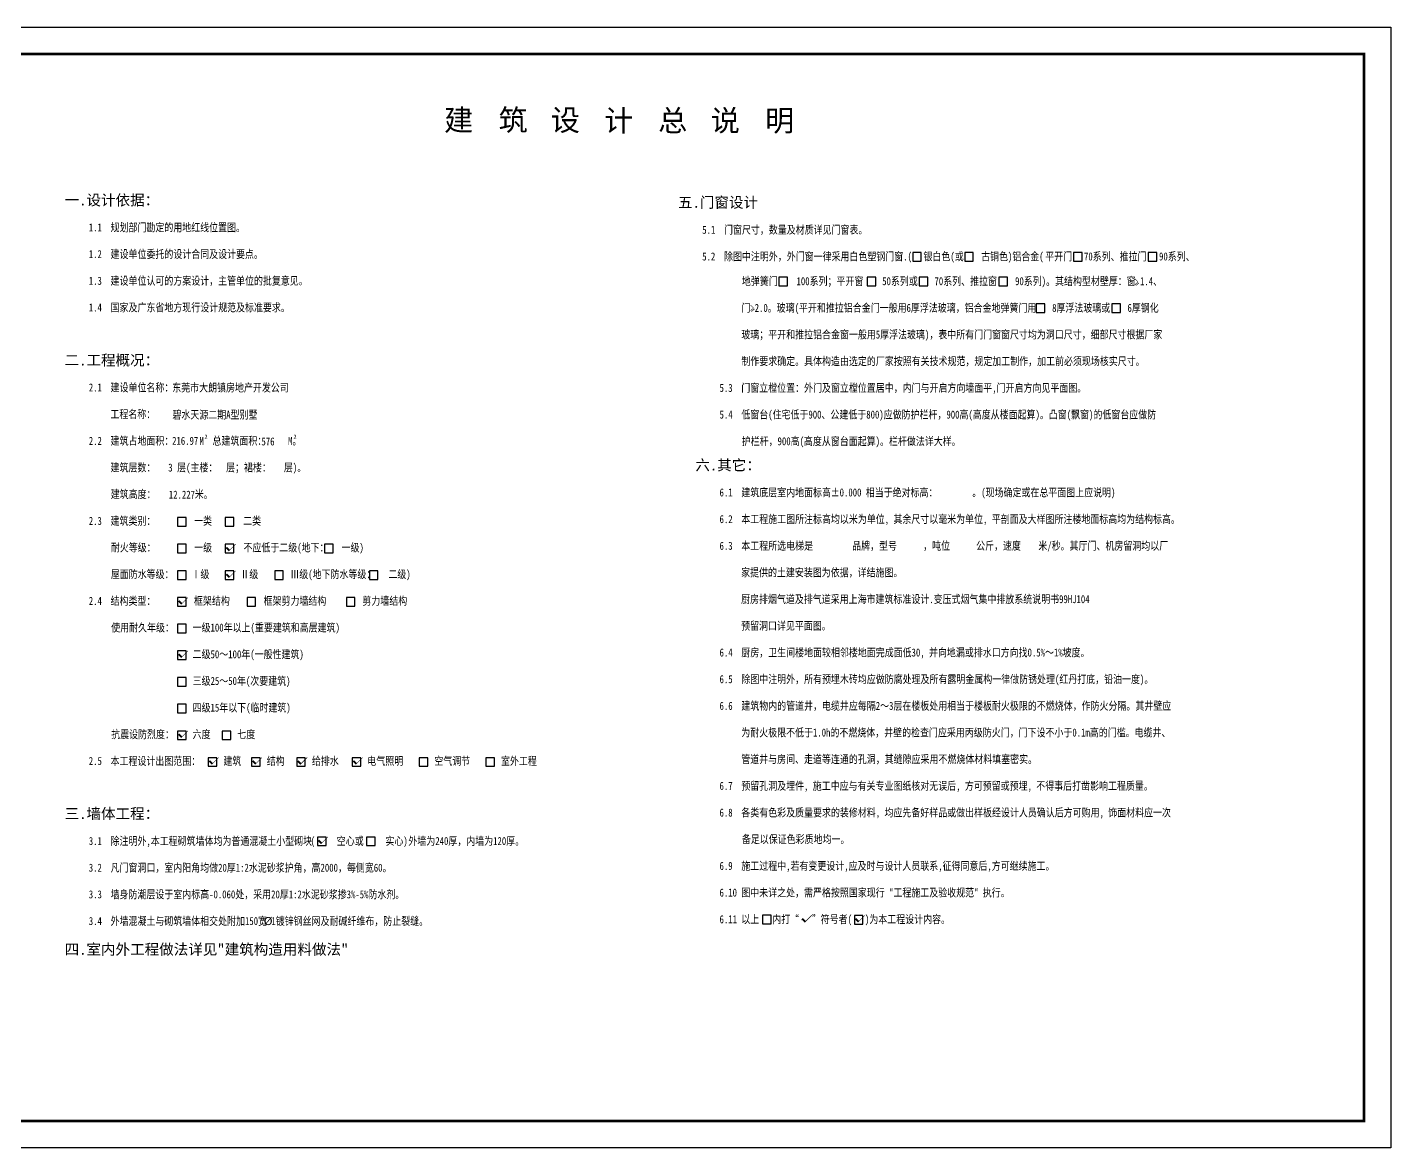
# Model space of a CAD drawing. Extents: x 12400 to 217743, y 90685 to 209848.
# Drawn here: x 106478 to 157601, y 136599 to 178599 of the extents above; entities that cross this region are included whole.
import ezdxf

# ---------------------------------------------------------------- set-up
doc = ezdxf.new("R2010")
doc.units = 0
doc.header["$LTSCALE"] = 200
for name, color, linetype in [('FORM', 2, 'CONTINUOUS'), ('FRAME', 7, 'CONTINUOUS'), ('ICONS', 1, 'CONTINUOUS'), ('TEXT', 7, 'CONTINUOUS')]:
    doc.layers.add(name, color=color, linetype=linetype)
doc.styles.add('HJXY', font='', dxfattribs={"width": 0.7})
doc.styles.add('总标题一', font='SIMHEI.TTF')
doc.styles.get('HJXY').set_extended_font_data('FangSong_GB2312')

# ---------------------------------------------------------------- blocks, each defined once
blk = doc.blocks.new('A$C2F5E0B33')
at = {"layer": 'FORM', "linetype": 'Continuous', "flags": 128}
for points, const_width in [([(59, 196), (4, 140)], 10), ([(175, 80), (56, 200)], 70), ([(168, 88), (407, 327)], 20)]:
    blk.add_lwpolyline(points, dxfattribs=dict(at, const_width=const_width))
at = {"layer": 'ICONS', "linetype": 'Continuous'}
blk.add_lwpolyline([(15, 0), (335, 0), (335, 320), (15, 320)], close=True, dxfattribs=at)
blk = doc.blocks.new('A$C327016CF')
at = {"layer": 'ICONS', "linetype": 'Continuous', "flags": 128}
for points, const_width in [([(59, 141), (4, 84)], 10), ([(175, 25), (56, 144)], 70), ([(168, 32), (407, 271)], 20)]:
    blk.add_lwpolyline(points, dxfattribs=dict(at, const_width=const_width))

msp = doc.modelspace()

# ---------------------------------------------------------------- linework, layer by layer
at = {"layer": 'FORM', "linetype": 'Continuous'}
for points in [[(139678.471, 169833.967), (139998.471, 169833.967), (139998.471, 170153.967), (139678.471, 170153.967)], [(141628.375, 169833.967), (141948.375, 169833.967), (141948.375, 170153.967), (141628.375, 170153.967)], [(145709.018, 169833.967), (146029.018, 169833.967), (146029.018, 170153.967), (145709.018, 170153.967)], [(148508.728, 169833.967), (148828.728, 169833.967), (148828.728, 170153.967), (148508.728, 170153.967)], [(134663.344, 168906.855), (134983.344, 168906.855), (134983.344, 169226.855), (134663.344, 169226.855)], [(137975.564, 168906.855), (138295.564, 168906.855), (138295.564, 169226.855), (137975.564, 169226.855)], [(139924.174, 168906.855), (140244.174, 168906.855), (140244.174, 169226.855), (139924.174, 169226.855)], [(142911.823, 168906.855), (143231.823, 168906.855), (143231.823, 169226.855), (142911.823, 169226.855)], [(144307.232, 167906.855), (144627.232, 167906.855), (144627.232, 168226.855), (144307.232, 168226.855)], [(147147.725, 167906.855), (147467.725, 167906.855), (147467.725, 168226.855), (147147.725, 168226.855)], [(112111.468, 159899.693), (112431.468, 159899.693), (112431.468, 160219.693), (112111.468, 160219.693)], [(113903.758, 159899.693), (114223.758, 159899.693), (114223.758, 160219.693), (113903.758, 160219.693)], [(112111.468, 158899.693), (112431.468, 158899.693), (112431.468, 159219.693), (112111.468, 159219.693)], [(113903.758, 158899.693), (114223.758, 158899.693), (114223.758, 159219.693), (113903.758, 159219.693)], [(117627.025, 158899.693), (117947.025, 158899.693), (117947.025, 159219.693), (117627.025, 159219.693)], [(112111.468, 157899.693), (112431.468, 157899.693), (112431.468, 158219.693), (112111.468, 158219.693)], [(113903.758, 157899.693), (114223.758, 157899.693), (114223.758, 158219.693), (113903.758, 158219.693)], [(115756.97, 157899.693), (116076.97, 157899.693), (116076.97, 158219.693), (115756.97, 158219.693)], [(119308.812, 157899.693), (119628.812, 157899.693), (119628.812, 158219.693), (119308.812, 158219.693)], [(112111.468, 156899.693), (112431.468, 156899.693), (112431.468, 157219.693), (112111.468, 157219.693)], [(114721.151, 156899.693), (115041.151, 156899.693), (115041.151, 157219.693), (114721.151, 157219.693)], [(118441.867, 156899.693), (118761.867, 156899.693), (118761.867, 157219.693), (118441.867, 157219.693)], [(112111.468, 155899.693), (112431.468, 155899.693), (112431.468, 156219.693), (112111.468, 156219.693)], [(112111.468, 154899.693), (112431.468, 154899.693), (112431.468, 155219.693), (112111.468, 155219.693)], [(112111.468, 153899.693), (112431.468, 153899.693), (112431.468, 154219.693), (112111.468, 154219.693)], [(112111.468, 152899.693), (112431.468, 152899.693), (112431.468, 153219.693), (112111.468, 153219.693)], [(112111.468, 151899.693), (112431.468, 151899.693), (112431.468, 152219.693), (112111.468, 152219.693)], [(113785.793, 151899.693), (114105.793, 151899.693), (114105.793, 152219.693), (113785.793, 152219.693)], [(113265.026, 150899.693), (113585.026, 150899.693), (113585.026, 151219.693), (113265.026, 151219.693)], [(114891.117, 150899.693), (115211.117, 150899.693), (115211.117, 151219.693), (114891.117, 151219.693)], [(116582.23, 150899.693), (116902.23, 150899.693), (116902.23, 151219.693), (116582.23, 151219.693)], [(118660.842, 150899.693), (118980.842, 150899.693), (118980.842, 151219.693), (118660.842, 151219.693)], [(121173.14, 150899.693), (121493.14, 150899.693), (121493.14, 151219.693), (121173.14, 151219.693)], [(123672.423, 150899.693), (123992.423, 150899.693), (123992.423, 151219.693), (123672.423, 151219.693)], [(117361.245, 147921.758), (117681.245, 147921.758), (117681.245, 148241.758), (117361.245, 148241.758)], [(119202.67, 147921.758), (119522.67, 147921.758), (119522.67, 148241.758), (119202.67, 148241.758)]]:
    msp.add_lwpolyline(points, close=True, dxfattribs=at)
at = {"layer": 'FORM', "linetype": 'Continuous', "flags": 128}
for points, const_width in [([(148126.707, 169057.686), (148011.584, 169164.406)], 20), ([(148126.707, 169057.686), (148011.584, 168950.965)], 20), ([(148160.699, 169021.018), (148045.576, 168914.297)], 20), ([(133710.69, 168078.767), (133595.568, 168185.487)], 20), ([(133710.69, 168078.767), (133595.568, 167972.047)], 20), ([(133744.682, 168042.099), (133629.56, 167935.378)], 20), ([(135657.305, 145065.452), (135537.879, 145184.879)], 70), ([(135650.234, 145072.523), (135889.544, 145311.832)], 20), ([(135541.448, 145181.377), (135485.931, 145124.772)], 10)]:
    msp.add_lwpolyline(points, dxfattribs=dict(at, const_width=const_width))
at = {"layer": 'FRAME'}
msp.add_lwpolyline([(98200.796, 136599.057), (98200.796, 178599.057), (157600.796, 178599.057), (157600.796, 136599.057)], close=True, dxfattribs=at)
at = {"layer": 'FRAME', "const_width": 100}
msp.add_lwpolyline([(100700.796, 137599.057), (100700.796, 177599.057), (156600.796, 177599.057), (156600.796, 137599.057)], close=True, dxfattribs=at)
at = {"layer": 'ICONS'}
msp.add_lwpolyline([(134046.973, 144993.974), (134366.973, 144993.974), (134366.973, 145313.974), (134046.973, 145313.974)], close=True, dxfattribs=at)

# ---------------------------------------------------------------- block references
at = {"layer": 'ICONS', "linetype": 'Continuous'}
msp.add_blockref('A$C2F5E0B33', (137476.514, 144985.013), dxfattribs=at)
at = {"layer": 'TEXT', "linetype": 'Continuous'}
for p in [(113888.812, 158955.383), (113888.812, 157955.383), (112096.523, 156955.383), (112096.523, 154955.383), (112096.523, 151955.383), (113250.08, 150955.383), (114876.171, 150955.383), (116567.284, 150955.383), (118645.896, 150955.383), (117346.299, 147977.448)]:
    msp.add_blockref('A$C327016CF', p, dxfattribs=at)

# ---------------------------------------------------------------- texts
at = {"layer": 'TEXT'}
for s, height, style, p in [('建', 800, '总标题一', (122106.547, 174720.934)), ('筑', 800, '总标题一', (124148.542, 174720.934)), ('设', 800, '总标题一', (126108.284, 174720.875)), ('计', 800, '总标题一', (128109.149, 174703.395)), ('总', 800, '总标题一', (130133.792, 174703.395)), ('说', 800, '总标题一', (132104.316, 174703.395)), ('明', 800, '总标题一', (134144.279, 174703.395)), ('一.设计依据：', 400, '总标题一', (107878.928, 171922.423)), ('五.门窗设计', 400, '总标题一', (130878.928, 171835.15)), ('二.工程概况：', 400, '总标题一', (107878.928, 165922.423)), ('2', 150, 'HJXY', (113123.134, 163177.444)), ('2', 150, 'HJXY', (116460.109, 163177.444)), ('六.其它：', 400, '总标题一', (131528.611, 161988.922)), ('三.墙体工程：', 400, '总标题一', (107878.928, 148922.423)), ('四.室内外工程做法详见"建筑构造用料做法"', 400, '总标题一', (107878.928, 143835.15))]:
    msp.add_text(s, height=height, dxfattribs=dict(at, style=style)).set_placement(p)
at = {"layer": 'TEXT', "style": 'HJXY', "width": 0.8}
for s, p in [('1.1  规划部门勘定的用地红线位置图。', (108785.768, 170946.2)), ('5.1  门窗尺寸，数量及材质详见门窗表。', (131785.768, 170858.927)), ('1.2  建设单位委托的设计合同及设计要点。', (108785.768, 169946.2)), ('5.2  除图中注明外，外门窗一律采用白色塑钢门窗.(', (131785.768, 169858.927)), ('银白色(或    古铜色)铝合金(', (140081.593, 169858.409)), ('平开门', (144648.844, 169858.409)), ('70系列、推拉门', (146100.255, 169858.409)), ('90系列、', (148913.69, 169858.409)), ('1.3  建设单位认可的方案设计，主管单位的批复意见。', (108785.768, 168946.2)), ('地弹簧门', (133273.979, 168931.297)), ('100系列；平开窗', (135321.945, 168931.297)), ('50系列或', (138533.322, 168931.297)), ('70系列、推拉窗', (140494.807, 168931.297)), ('90系列)。其结构型材壁厚：窗 1.4、', (143515.893, 168931.297)), ('1.4  国家及广东省地方现行设计规范及标准要求。', (108785.768, 167946.2)), ('门 2.0。玻璃(平开和推拉铝合金门一般用6厚浮法玻璃，铝合金地弹簧门用', (133253.549, 167931.297)), ('8厚浮法玻璃或', (144905.53, 167931.297)), ('6厚钢化', (147729.869, 167931.297)), ('玻璃；平开和推拉铝合金窗一般用5厚浮法玻璃)，表中所有门门窗窗尺寸均为洞口尺寸，细部尺寸根据厂家', (133253.549, 166931.297)), ('制作要求确定。具体构造由选定的厂家按照有关技术规范，规定加工制作，加工前必须现场核实尺寸。', (133253.549, 165931.297)), ('2.1  建设单位名称：', (108785.768, 164946.2)), ('东莞市大朗镇房地产开发公司', (111913.936, 164940.76)), ('5.3  门窗立樘位置：外门及窗立樘位置居中，内门与开启方向墙面平,门开启方向见平面图。', (132435.452, 164931.297)), ('工程名称：', (109595.862, 163946.2)), ('碧水天源二期A型别墅', (111921.564, 163926.515)), ('5.4  低窗台(住宅低于900、公建低于800)应做防护栏杆，900高(高度从楼面起算)。凸窗(飘窗)的低窗台应做防', (132435.452, 163931.297)), ('2.2  建筑占地面积：      M  总建筑面积：     M。', (108785.768, 162946.2)), ('216.97', (111909.942, 162948.342)), ('576', (115259.635, 162924.121)), ('护栏杆，900高(高度从窗台面起算)。栏杆做法详大样。', (133267.203, 162931.297)), ('     建筑层数：     层(主楼：  层；裙楼：   层)。', (108785.768, 161946.2)), ('3', (111764.376, 161946.2)), ('建筑高度：         米。', (109608.862, 160946.2)), ('12.227', (111785.721, 160929.415)), ('6.1  建筑底层室内地面标高±0.000 相当于绝对标高：        。(现场确定或在总平面图上应说明)', (132435.452, 161012.699)), ('2.3  建筑类别： ', (108785.768, 159946.2)), ('一类', (112735.06, 159946.2)), ('二类', (114574.207, 159946.2)), ('6.2  本工程施工图所注标高均以米为单位, 其余尺寸以毫米为单位, 平剖面及大样图所注楼地面标高均为结构标高。', (132435.452, 160012.699)), ('耐火等级：', (109611.072, 158946.2)), ('一级', (112736.869, 158946.2)), ('不应低于二级(地下：   一级)', (114584.907, 158946.2)), ('6.3  本工程所选电梯是         品牌，型号      ，吨位      公斤，速度    米/秒。其厅门、机房留洞均以厂', (132435.452, 159012.699)), ('屋面防水等级：', (109611.072, 157946.2)), ('Ⅰ级', (112635.596, 157946.2)), ('Ⅱ级', (114467.886, 157946.2)), ('Ⅲ级(地下防水等级：   二级)', (116341.098, 157946.2)), ('家提供的土建安装图为依据，详结施图。', (133243.558, 158012.699)), ('2.4  结构类型： ', (108785.768, 156946.2)), ('框架结构', (112729.336, 156946.2)), ('框架剪力墙结构', (115339.019, 156946.2)), ('剪力墙结构', (119044.35, 156946.2)), ('厨房排烟气道及排气道采用上海市建筑标准设计.变压式烟气集中排放系统说明书99HJ104', (133243.558, 157012.699)), ('使用耐久年级：', (109625.207, 155946.2)), ('一级100年以上(重要建筑和高层建筑)', (112679.336, 155946.2)), ('预留洞口详见平面图。', (133243.558, 156012.699)), ('二级50～100年(一般性建筑)', (112679.336, 154946.2)), ('6.4  厨房，卫生间楼地面较相邻楼地面完成面低30, 并向地漏或排水口方向找0.5%～1%坡度。', (132435.452, 155012.699)), ('三级25～50年(次要建筑)', (112679.336, 153946.2)), ('6.5  除图中注明外，所有预埋木砖均应做防腐处理及所有露明金属构一律做防锈处理(红丹打底，铅油一度)。', (132435.452, 154012.699)), ('四级15年以下(临时建筑)', (112679.336, 152946.2)), ('6.6  建筑物内的管道井，电缆井应每隔2～3层在楼板处用相当于楼板耐火极限的不燃烧体，作防火分隔。其井壁应', (132435.452, 153012.699)), ('为耐火极限不低于1.0h的不燃烧体，井壁的检查门应采用丙级防火门，门下设不小于0.1m高的门槛。电缆井、', (133250.836, 152012.699)), ('抗震设防烈度：', (109625.207, 151946.2)), ('六度', (112679.336, 151946.2)), ('七度', (114353.66, 151946.2)), ('管道井与房间、走道等连通的孔洞，其缝隙应采用不燃烧体材料填塞密实。', (133250.836, 151012.699)), ('2.5  本工程设计出图范围： ', (108785.768, 150946.2)), ('建筑', (113832.893, 150946.2)), ('结构', (115458.984, 150946.2)), ('给排水', (117150.097, 150946.2)), ('电气照明', (119228.709, 150946.2)), ('空气调节', (121741.007, 150946.2)), ('室外工程', (124240.29, 150946.2)), ('6.7  预留孔洞及埋件, 施工中应与有关专业图纸核对无误后, 方可预留或预埋, 不得事后打凿影响工程质量。', (132435.452, 150012.699)), ('6.8  各类有色彩及质量要求的装修材料, 均应先备好样品或做出样板经设计人员确认后方可购用, 饰面材料应一次', (132435.452, 149012.699)), ('3.1  除注明外,本工程砌筑墙体均为普通混凝土小型砌块', (108785.768, 147946.2)), ('(     空心或     实心)', (117104.484, 147946.2)), ('外墙为240厚，内墙为120厚。', (120769.396, 147946.2)), ('备足以保证色彩质地均一。', (133272.204, 148012.699)), ('3.2  凡门窗洞口，室内阳角均做20厚1:2水泥砂浆护角，高2000，每侧宽60。', (108785.768, 146946.2)), ('6.9  施工过程中,若有变更设计,应及时与设计人员联系,征得同意后,方可继续施工。', (132435.452, 147012.699)), ('3.3  墙身防潮层设于室内标高-0.060处，采用20厚1:2水泥砂浆掺3%-5%防水剂。', (108785.768, 145946.2)), ('6.10 图中未详之处，需严格按照国家现行 "工程施工及验收规范" 执行。', (132435.452, 146012.699)), ('3.4  外墙混凝土与砌筑墙体相交处附加150宽 1镀锌钢丝网及耐碱纤维布，防止裂缝。', (108785.768, 144946.2)), ('6.11 以上   内打“   ”符号者(   )为本工程设计内容。', (132435.452, 145012.699))]:
    msp.add_text(s, height=300, dxfattribs=at).set_placement(p)
at = {"layer": 'TEXT', "width": 1.1}
msp.add_text('%%c', height=300, dxfattribs=at).set_placement((115343.476, 144946.2))

doc.saveas('drawing.dxf')
